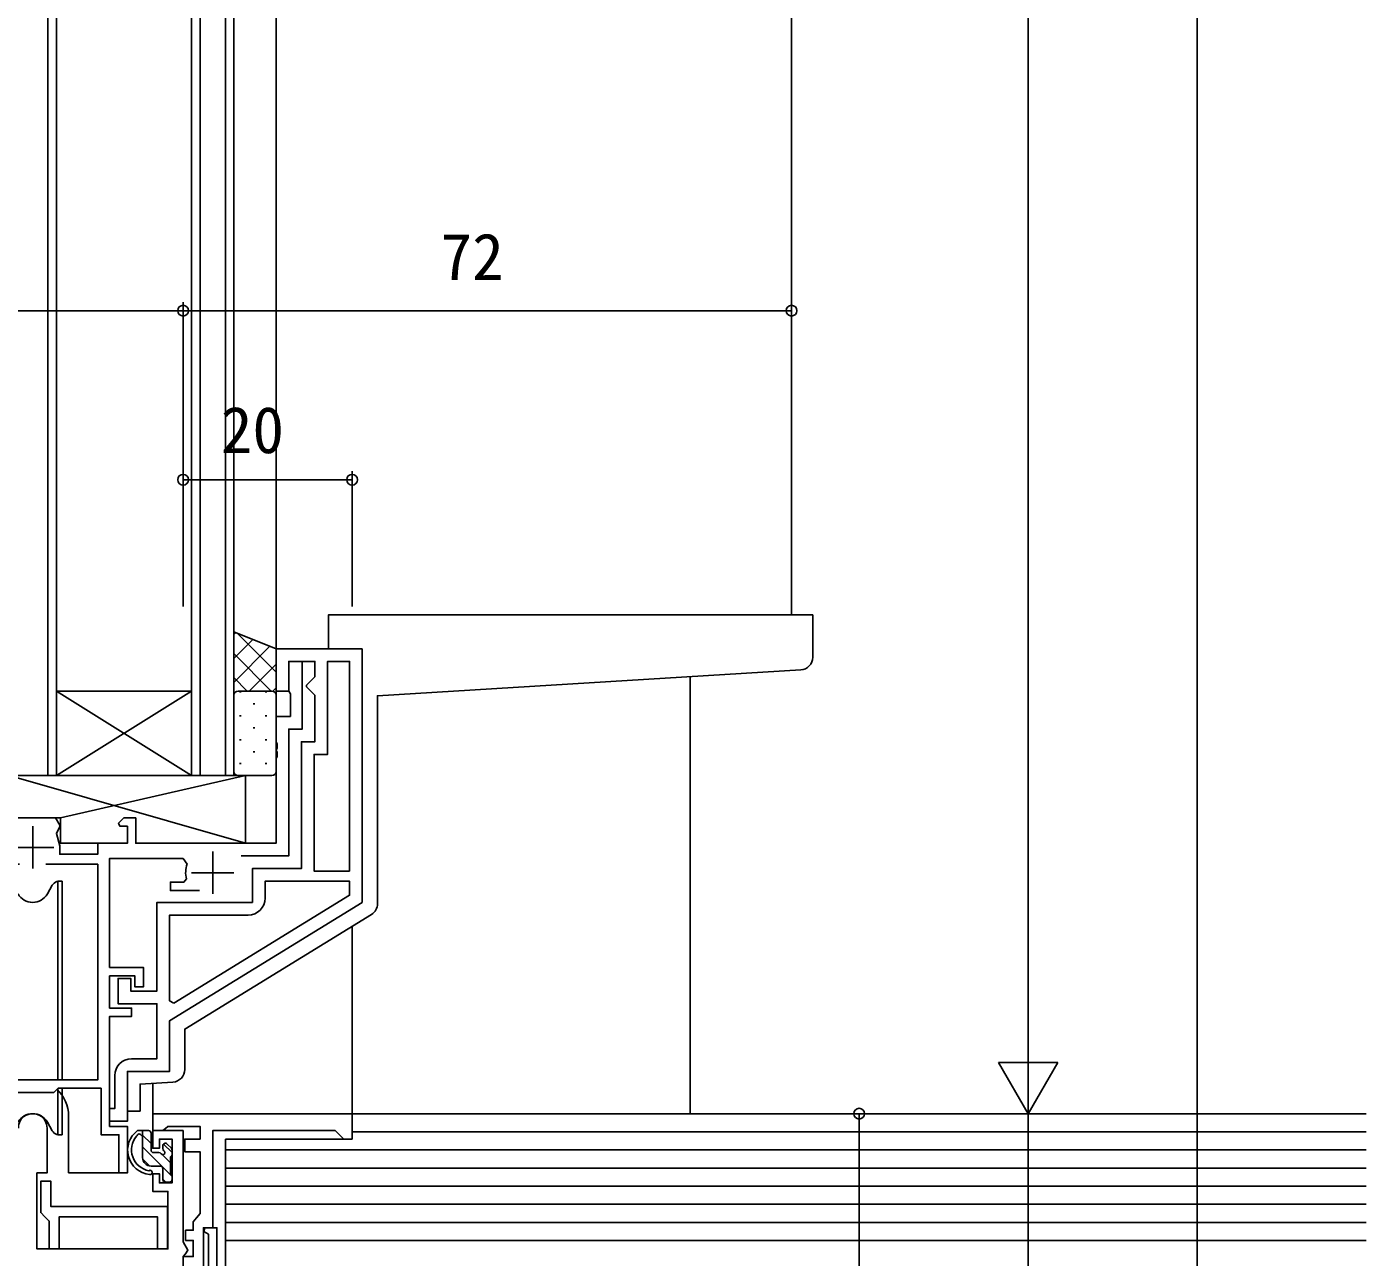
# Model space of a CAD drawing. Units: millimetres, scale not verified. Extents: x -437 to 438, y -681 to 679.
# Drawn here: x -173.5 to -15, y -83.5 to 62.1 of the extents above; entities that cross this region are included whole.
import ezdxf
from ezdxf.enums import TextEntityAlignment as Align

# ---------------------------------------------------------------- set-up
doc = ezdxf.new("R2010")
doc.units = ezdxf.units.MM
doc.header["$LTSCALE"] = 4
for name, color, linetype in [('0-2_YKK_11', 7, 'Continuous'), ('0-3_YKK_12', 2, 'Continuous'), ('0-4_YKK_13', 4, 'Continuous'), ('0-5_YKK_D', 6, 'Continuous'), ('0-7_YSS_K', 3, 'Continuous')]:
    doc.layers.add(name, color=color, linetype=linetype)
doc.styles.add('ＭＳ ゴシック', font='')
doc.styles.get('ＭＳ ゴシック').set_extended_font_data('MS Gothic')

msp = doc.modelspace()

# ---------------------------------------------------------------- linework, layer by layer
at = {"layer": '0-2_YKK_11'}
for p, q in [((-172.79, -32.489), (-172.79, -37.489)), ((-175.29, -34.989), (-170.29, -34.989)), ((-151.49, -35.489), (-151.49, -40.489)), ((-153.99, -37.989), (-148.99, -37.989))]:
    msp.add_line(p, q, dxfattribs=at)
for points in [[(-133.79, -11.489), (-133.79, -41.489), (-156.59, -55.489), (-156.59, -61.489), (-161.59, -61.489), (-161.59, -67.389), (-163.69, -67.389), (-163.69, -65.889), (-163.09, -65.889), (-163.09, -61.989)], [(-161.09, -59.989), (-158.09, -59.989), (-158.09, -53.489), (-162.69, -53.489), (-162.69, -50.489), (-161.19, -50.489), (-161.19, -51.989), (-158.09, -51.989), (-158.09, -41.489), (-146.79, -41.489), (-146.79, -37.489), (-140.99, -37.489), (-140.99, -22.489), (-139.39, -22.489), (-139.39, -16.989), (-139.89, -16.489), (-140.39, -15.989), (-140.39, -15.789), (-139.89, -15.289), (-139.39, -14.789), (-139.39, -12.989), (-142.49, -12.989), (-142.49, -16.489), (-143.99, -16.489), (-143.99, -11.489), (-133.79, -11.489)], [(-148.108, -35.989), (-142.49, -35.989), (-142.49, -20.989), (-140.89, -20.989), (-140.89, -12.989), (-142.49, -12.989), (-142.49, -16.489), (-142.29, -16.835), (-142.29, -19.489), (-143.99, -19.489), (-143.99, -22.531), (-143.87, -22.714), (-143.87, -23.264), (-143.99, -23.447), (-143.99, -23.531), (-143.87, -23.714), (-143.87, -24.264), (-143.99, -24.447), (-143.99, -34.489), (-160.59, -34.489), (-160.59, -31.489), (-162.014, -31.489), (-162.626, -32.101), (-162.466, -32.489), (-161.59, -32.489), (-161.59, -34.489), (-165.09, -34.489), (-165.09, -35.789), (-169.59, -35.789), (-169.59, -34.789), (-169.976, -33.347), (-169.79, -32.897), (-169.59, -32.55), (-169.59, -32.355), (-170.09, -31.489), (-173.49, -31.489)], [(-175.29, -63.989), (-170.29, -63.989), (-169.79, -63.489), (-164.69, -63.489), (-164.69, -68.989), (-162.59, -68.989), (-162.59, -73.489), (-161.59, -73.489), (-161.59, -67.989), (-163.69, -67.989), (-163.69, -54.989), (-161.09, -54.989), (-161.09, -53.989), (-163.69, -53.989), (-163.69, -50.189), (-160.69, -50.189), (-160.69, -51.489), (-159.69, -51.489), (-159.69, -49.189), (-163.69, -49.189), (-163.69, -36.289), (-154.99, -36.289), (-154.517, -36.951)], [(-171.24, -36.989), (-165.09, -36.989), (-165.09, -62.489), (-180.59, -62.489), (-180.59, -36.989), (-174.34, -36.989)], [(-154.605, -38.72), (-154.897, -39.089), (-156.49, -39.089), (-156.49, -40.089), (-153.04, -40.089)], [(-156.078, -53.414), (-135.29, -40.65), (-135.29, -38.989), (-145.29, -38.989), (-145.29, -40.989)], [(-147.29, -42.989), (-156.59, -42.989), (-156.59, -53.128), (-156.078, -53.414)], [(-152.59, -84.589), (-152.59, -79.989), (-151.49, -79.989), (-151.49, -68.489), (-136.99, -68.489), (-136.49, -68.989), (-135.99, -69.489), (-134.99, -69.489), (-134.99, -66.489), (-158.59, -66.489), (-158.59, -68.489), (-157.386, -68.489), (-157.09, -68.239), (-156.794, -67.989), (-152.99, -67.989), (-152.99, -69.489), (-154.79, -69.489), (-154.79, -70.989), (-152.99, -70.989), (-152.99, -78.306), (-153.39, -78.796), (-153.79, -79.286), (-153.79, -80.289), (-154.69, -80.289), (-154.69, -81.489), (-153.79, -81.489), (-153.79, -83.389), (-154.99, -83.389), (-154.99, -84.589)], [(-171.09, -68.189), (-171.09, -73.489), (-172.29, -73.489), (-172.29, -82.489), (-156.79, -82.489), (-156.79, -75.689), (-158.59, -75.689), (-158.59, -73.589), (-157.79, -73.589), (-157.79, -74.689), (-156.29, -74.689), (-156.29, -69.489), (-157.79, -69.489), (-157.79, -70.589), (-158.59, -70.589), (-158.59, -68.489), (-154.99, -68.489), (-154.99, -81.669), (-154.43, -82.639), (-154.69, -83.089), (-154.99, -83.389), (-154.99, -84.989)], [(-151.99, -84.989), (-151.99, -80.751), (-152.53, -80.439), (-152.41, -79.989), (-150.99, -79.989), (-150.99, -85.989)]]:
    msp.add_lwpolyline(points, dxfattribs=at)
for points in [[(-135.29, -37.789), (-135.29, -12.989), (-137.89, -12.989), (-137.89, -23.989), (-139.49, -23.989), (-139.49, -37.789)], [(-156.84, -77.489), (-170.64, -77.489), (-170.64, -74.489), (-171.84, -74.489), (-171.84, -78.189), (-171.34, -78.689), (-170.84, -79.189), (-170.84, -82.489), (-169.64, -82.489), (-169.64, -78.689), (-158.04, -78.689), (-158.04, -82.489), (-156.84, -82.489)]]:
    msp.add_lwpolyline(points, close=True, dxfattribs=at)
for centre, radius, start, end in [((-151.49, -37.989), 3.2, 161.07536, 193.21297), ((-147.29, -40.989), 2, 270.00001, 359.99999), ((-161.09, -61.989), 2, 90.00001, 179.99999), ((-172.79, -68.189), 1.7, 359.99999, 180.00001)]:
    msp.add_arc(centre, radius, start, end, dxfattribs=at)
at = {"layer": '0-3_YKK_12'}
for p, q in [((-170.99, 205.512), (-170.99, -26.492)), ((-169.99, 205.512), (-169.99, -26.492)), ((-153.99, 205.512), (-153.99, -26.492)), ((-152.99, 205.512), (-152.99, -26.492)), ((-149.99, 205.512), (-149.99, -26.492)), ((-148.99, 205.512), (-148.99, -26.492)), ((-143.99, 205.512), (-143.99, -11.489)), ((-82.99, -7.489), (-82.99, 205.512)), ((-169.99, -16.492), (-153.99, -16.492)), ((-169.99, -16.492), (-153.99, -26.492)), ((-169.99, -26.492), (-153.99, -16.492)), ((-174.99, -26.492), (-148.99, -26.492)), ((-134.99, -66.489), (-134.99, -44.371)), ((-158.59, -66.489), (-158.59, -62.989)), ((-134.99, -66.489), (-158.59, -66.489)), ((-168.54, -66.739), (-168.54, -73.489)), ((-168.54, -73.489), (-162.29, -73.489))]:
    msp.add_line(p, q, dxfattribs=at)
msp.add_arc((-172.79, -66.739), 4.25, 360, 47.38685, dxfattribs=at)
at = {"layer": '0-4_YKK_13'}
for p, q in [((-148.99, -9.805), (-148.766, -9.581)), ((-148.99, -12.634), (-146.746, -10.39)), ((-143.99, -14.237), (-148.565, -9.662)), ((-148.99, -15.462), (-144.725, -11.198)), ((-144.564, -16.492), (-148.99, -12.065)), ((-143.99, -11.492), (-143.99, -16.992)), ((-147.191, -16.492), (-143.99, -13.291)), ((-147.392, -16.492), (-148.99, -14.894)), ((-148.99, -16.992), (-148.99, -25.992)), ((-144.49, -16.492), (-148.49, -16.492)), ((-148.305, -16.587), (-148.105, -16.587)), ((-145.275, -16.587), (-145.075, -16.587)), ((-144.376, -16.505), (-143.99, -16.119)), ((-143.99, -25.992), (-143.99, -16.992)), ((-146.69, -18.002), (-146.49, -18.002)), ((-148.305, -19.417), (-148.105, -19.417)), ((-145.275, -19.417), (-145.075, -19.417)), ((-146.69, -20.832), (-146.49, -20.832)), ((-148.305, -22.247), (-148.105, -22.247)), ((-146.69, -23.662), (-146.49, -23.662)), ((-145.275, -22.247), (-145.075, -22.247)), ((-148.305, -25.077), (-148.105, -25.077)), ((-145.275, -25.077), (-145.075, -25.077)), ((-175.59, -26.489), (-147.59, -34.489)), ((-169.49, -31.489), (-147.59, -26.489)), ((-148.49, -26.492), (-144.49, -26.492)), ((-170.468, -39.468), (-171.058, -40.49)), ((-169.944, -39.028), (-169.84, -38.99)), ((-169.29, -38.99), (-169.832, -38.99)), ((-169.832, -62.49), (-169.832, -38.99)), ((-169.29, -62.49), (-169.29, -38.99)), ((-172.904, -41.488), (-172.905, -41.487)), ((-172.652, -41.487), (-172.653, -41.486)), ((-169.832, -68.99), (-169.832, -63.541)), ((-169.29, -68.99), (-169.29, -63.49)), ((-172.904, -66.492), (-172.905, -66.494)), ((-172.652, -66.493), (-172.653, -66.495)), ((-169.29, -65.486), (-169.293, -65.488)), ((-170.468, -68.513), (-171.058, -67.49)), ((-169.944, -68.953), (-169.84, -68.99)), ((-169.29, -68.99), (-169.832, -68.99)), ((-159.09, -68.489), (-160.39, -68.489)), ((-159.79, -71.689), (-159.79, -68.489)), ((-158.79, -70.014), (-159.79, -69.014)), ((-158.79, -70.789), (-158.79, -68.789)), ((-156.29, -73.928), (-159.79, -70.428)), ((-157.851, -71.089), (-158.49, -71.089)), ((-156.49, -72.314), (-157.483, -71.321)), ((-157.39, -70.289), (-157.39, -70.628)), ((-156.29, -71.1), (-157.308, -70.082)), ((-156.378, -70.577), (-156.878, -70.077)), ((-156.29, -71.389), (-156.29, -70.789)), ((-158.958, -72.675), (-159.776, -71.857)), ((-157.69, -72.689), (-158.79, -72.689)), ((-156.49, -73.589), (-156.49, -71.589)), ((-157.39, -72.989), (-157.39, -74.289)), ((-157.044, -74.589), (-157.39, -74.242)), ((-156.29, -74.289), (-156.29, -73.789)), ((-157.09, -74.589), (-156.59, -74.589))]:
    msp.add_line(p, q, dxfattribs=at)
for points in [[(-80.49, -12.489), (-80.49, -7.489), (-81.49, -7.489), (-137.79, -7.489), (-137.79, -11.489)], [(-148.99, -16.992), (-148.99, -9.492), (-143.99, -11.492)], [(-131.99, -41.65), (-131.99, -17.05), (-81.899, -13.986)], [(-160.293, -34.489), (-147.59, -34.489), (-147.59, -26.489), (-175.59, -26.489), (-175.59, -31.489), (-169.49, -31.489), (-169.49, -34.489), (-161.887, -34.489)], [(-154.79, -61.254), (-154.79, -56.489), (-132.705, -42.928)], [(-161.59, -66.055), (-161.59, -66.189), (-160.09, -66.189), (-160.09, -62.989), (-156.199, -62.751)]]:
    msp.add_lwpolyline(points, dxfattribs=at)
for centre, radius, start, end in [((-81.99, -12.489), 1.5, 273.50003, 0), ((-148.49, -16.992), 0.5, 90, 180), ((-144.49, -16.992), 0.5, 0, 90), ((-148.49, -25.992), 0.5, 180, 270), ((-144.49, -25.992), 0.5, 270, 0), ((-169.602, -39.968), 1, 110, 150), ((-172.79, -39.49), 2, 210, 330), ((-133.49, -41.65), 1.5, 301.55141, 0), ((-156.29, -61.254), 1.5, 273.50003, 0), ((-172.79, -68.49), 2, 30, 150), ((-169.602, -68.013), 1, 210, 250), ((-158.676, -70.81), 2.885, 126.45193, 263.90389), ((-158.59, -70.776), 2.504, 139.45806, 259.25217), ((-160.65, -68.893), 0.3, 301.6219, 336.95039), ((-160.19, -69.089), 0.2, 36.8699, 156.95039), ((-159.79, -68.789), 0.3, 216.8699, 270), ((-159.09, -68.789), 0.3, 0, 90), ((-158.49, -70.789), 0.3, 180, 270), ((-157.851, -71.389), 0.3, 33.05573, 90), ((-157.39, -71.089), 0.25, 213.05573, 56.94427), ((-157.09, -70.289), 0.3, 45, 180), ((-157.09, -70.628), 0.3, 180, 236.94427), ((-156.59, -70.789), 0.3, 0, 45), ((-158.79, -71.689), 1, 180, 270), ((-157.69, -72.989), 0.3, 0, 90), ((-156.49, -71.389), 0.2, 270, 0), ((-158.912, -73.439), 0.25, 253.6388, 125.58163), ((-157.09, -74.289), 0.3, 180, 270), ((-156.59, -74.289), 0.3, 270, 0), ((-156.49, -73.789), 0.2, 0, 90)]:
    msp.add_arc(centre, radius, start, end, dxfattribs=at)
at = {"layer": '0-5_YKK_D'}
for p, q in [((-34.992, 540.513), (-34.992, -156.489)), ((-54.992, -59.489), (-54.992, 473.513)), ((-154.992, -6.492), (-154.992, 29.511)), ((-154.992, -6.492), (-154.992, 29.511)), ((-82.99, -6.489), (-82.99, 29.511)), ((-154.992, 28.511), (-254.992, 28.511)), ((-82.99, 28.511), (-154.992, 28.511)), ((-154.992, 0.746), (-154.992, 9.511)), ((-134.99, -6.489), (-134.99, 9.511)), ((-134.99, 8.511), (-154.992, 8.511)), ((-54.992, -66.489), (-54.992, -54.364)), ((-54.992, -66.489), (-58.492, -60.427)), ((-51.492, -60.427), (-58.492, -60.427)), ((-54.992, -66.489), (-51.492, -60.427)), ((-91.992, -66.489), (-53.992, -66.489)), ((-91.992, -66.489), (-53.992, -66.489)), ((-91.99, -66.489), (-73.992, -66.489)), ((-74.992, -106.489), (-74.992, -66.489)), ((-54.992, -66.489), (-54.992, -156.489))]:
    msp.add_line(p, q, dxfattribs=at)
for centre in [(-154.992, 28.511), (-154.992, 28.511), (-82.99, 28.511), (-154.992, 8.511), (-134.99, 8.511), (-74.992, -66.489)]:
    msp.add_circle(centre, 0.637, dxfattribs=at)
at = {"layer": '0-7_YSS_K'}
for p, q in [((-94.99, -66.489), (-94.99, -14.787)), ((-14.99, -66.489), (-134.99, -66.489)), ((-149.99, -85.774), (-149.99, -69.489)), ((-14.99, -68.632), (-134.99, -68.632)), ((-14.99, -70.774), (-149.99, -70.774)), ((-14.99, -72.917), (-149.99, -72.917)), ((-14.99, -75.06), (-149.99, -75.06)), ((-14.99, -77.203), (-149.99, -77.203)), ((-14.99, -79.346), (-149.99, -79.346)), ((-149.99, -81.489), (-14.99, -81.489))]:
    msp.add_line(p, q, dxfattribs=at)
msp.add_lwpolyline([(-149.99, -69.489), (-134.99, -69.489), (-134.99, -66.489)], dxfattribs=at)

# ---------------------------------------------------------------- texts
at = {"layer": '0-5_YKK_D', "style": 'ＭＳ ゴシック'}
for s, p in [('72', (-124.531, 30.511)), ('20', (-150.531, 10.011))]:
    msp.add_text(s, height=5.499, dxfattribs=at).set_placement(p, align=Align.BOTTOM_LEFT)

doc.saveas('drawing.dxf')
